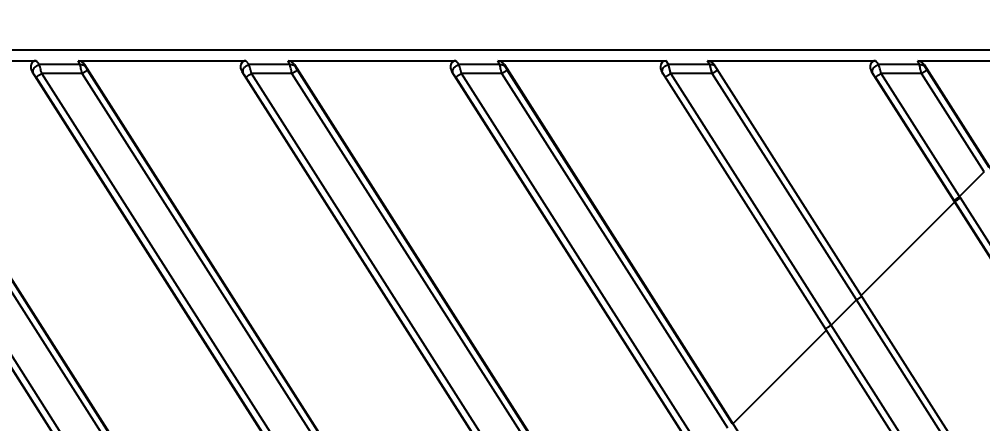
# Model space of a CAD drawing. Header units: millimetres. Extents: x 1409 to 26878, y 589 to 5187.
# Drawn here: x 3071.15 to 3115.24, y 1547.68 to 1566.2 of the extents above; entities that cross this region are included whole.
import ezdxf

# ---------------------------------------------------------------- set-up
doc = ezdxf.new("R2010")
doc.units = ezdxf.units.MM
doc.layers.add('细实线', color=7, linetype='Continuous', lineweight=18)
doc.styles.add('工程字', font='gbenor.shx', dxfattribs={"bigfont": 'gbcbig.shx'})
doc.dimstyles.new('ISO-200', dxfattribs={"dimtxt": 15, "dimasz": 5, "dimexe": 2, "dimexo": 1, "dimgap": 2, "dimtad": 1, "dimdsep": 46, "dimtxsty": '工程字', "dimcen": 2.5, "dimclrd": 3, "dimclre": 3, "dimclrt": 6, "dimadec": 0, "dimazin": 0, "dimtfac": 1, "dimtmove": 0, "dimatfit": 3, "dimfxl": 1, "dimarcsym": 0})

# ---------------------------------------------------------------- blocks, each defined once
blk = doc.blocks.new('*D135')
at = {"layer": 'Defpoints', "color": 0, "transparency": 16777216}
for p in [(3120.884, 1590.431), (2590.884, 1539.8), (3120.884, 1539.8)]:
    blk.add_point(p, dxfattribs=at)
at = {"layer": '细实线', "color": 3, "lineweight": -2, "transparency": 16777216}
for p, q in [((2590.884, 1540.8), (2590.884, 1592.431)), ((3120.884, 1540.8), (3120.884, 1592.431)), ((2595.884, 1590.431), (3115.884, 1590.431))]:
    blk.add_line(p, q, dxfattribs=at)
at = {"layer": '细实线', "color": 3, "transparency": 16777216}
for points in [[(2595.884, 1591.264), (2595.884, 1589.598), (2590.884, 1590.431)], [(3115.884, 1591.264), (3115.884, 1589.598), (3120.884, 1590.431)]]:
    blk.add_solid(points, dxfattribs=at)
at = {"layer": '细实线', "color": 6, "lineweight": 5, "transparency": 16777216, "insert": (2855.884, 1599.931), "char_height": 15, "attachment_point": 5, "style": '工程字'}
blk.add_mtext('530', dxfattribs=at)
blk = doc.blocks.new('*D136')
at = {"layer": 'Defpoints', "color": 0, "transparency": 16777216}
for p in [(3139.384, 1609.782), (2572.384, 1537.3), (3139.384, 1537.3)]:
    blk.add_point(p, dxfattribs=at)
at = {"layer": '细实线', "color": 3, "lineweight": -2, "transparency": 16777216}
for p, q in [((2572.384, 1538.3), (2572.384, 1611.782)), ((3139.384, 1538.3), (3139.384, 1611.782)), ((2577.384, 1609.782), (3134.384, 1609.782))]:
    blk.add_line(p, q, dxfattribs=at)
at = {"layer": '细实线', "color": 3, "transparency": 16777216}
for points in [[(2577.384, 1610.615), (2577.384, 1608.949), (2572.384, 1609.782)], [(3134.384, 1610.615), (3134.384, 1608.949), (3139.384, 1609.782)]]:
    blk.add_solid(points, dxfattribs=at)
at = {"layer": '细实线', "color": 6, "lineweight": 5, "transparency": 16777216, "insert": (2855.884, 1619.282), "char_height": 15, "attachment_point": 5, "style": '工程字'}
blk.add_mtext('567', dxfattribs=at)

msp = doc.modelspace()

# ---------------------------------------------------------------- linework, layer by layer
at = {"color": 7, "linetype": 'Continuous'}
for p, q in [((2555.8837, 1564.7998), (3155.8837, 1564.7998)), ((3064.2465, 1564.3004), (3071.9213, 1564.3004)), ((3064.5373, 1564.1217), (3155.2993, 1421.6538)), ((3072.0618, 1564.1255), (3071.9213, 1564.3004)), ((3073.9329, 1564.1255), (3072.0618, 1564.1255)), ((3073.8506, 1564.3004), (3081.5254, 1564.3004)), ((3073.9329, 1564.1255), (3073.8506, 1564.3004)), ((3074.1414, 1564.1217), (3155.2993, 1436.7292)), ((3074.1843, 1564.0303), (3074.1414, 1564.1217)), ((3081.6658, 1564.1255), (3081.5254, 1564.3004)), ((3083.537, 1564.1255), (3081.6658, 1564.1255)), ((3083.4546, 1564.3004), (3091.1294, 1564.3004)), ((3083.537, 1564.1255), (3083.4546, 1564.3004)), ((3083.7454, 1564.1217), (3155.2993, 1451.8046)), ((3083.7884, 1564.0303), (3083.7454, 1564.1217)), ((3091.2699, 1564.1255), (3091.1294, 1564.3004)), ((3093.141, 1564.1255), (3091.2699, 1564.1255)), ((3093.0587, 1564.3004), (3100.7504, 1564.3004)), ((3093.141, 1564.1255), (3093.0587, 1564.3004)), ((3093.3925, 1564.0303), (3093.3495, 1564.1217)), ((3093.3495, 1564.1217), (3155.2993, 1466.88)), ((3100.8619, 1564.1255), (3100.7504, 1564.3004)), ((3102.759, 1564.1255), (3100.8619, 1564.1255)), ((3100.9645, 1563.7227), (3100.8619, 1564.1255)), ((3102.6475, 1564.3004), (3110.3376, 1564.3004)), ((3102.759, 1564.1255), (3102.6475, 1564.3004)), ((3102.8616, 1563.7227), (3102.759, 1564.1255)), ((3115.8958, 1543.8065), (3102.9642, 1564.105)), ((3110.4781, 1564.1255), (3110.3376, 1564.3004)), ((3112.3492, 1564.1255), (3110.4781, 1564.1255)), ((3112.2669, 1564.3004), (3119.9586, 1564.3004)), ((3112.3492, 1564.1255), (3112.2669, 1564.3004)), ((3112.5577, 1564.1217), (3124.8059, 1544.8958)), ((3112.6007, 1564.0303), (3112.5577, 1564.1217)), ((3062.1397, 1563.7905), (3154.7795, 1418.3753)), ((3073.7239, 1546.2136), (3062.5694, 1563.7227)), ((3075.6786, 1546.0537), (3064.4223, 1563.7227)), ((3075.9301, 1546.2003), (3064.6737, 1563.8692)), ((3071.8091, 1563.7092), (3071.7438, 1563.7905)), ((3071.7438, 1563.7905), (3154.7795, 1433.4507)), ((3074.0264, 1563.7227), (3072.1735, 1563.7227)), ((3083.328, 1546.2136), (3072.1735, 1563.7227)), ((3085.2827, 1546.0537), (3074.0264, 1563.7227)), ((3085.5342, 1546.2003), (3074.2778, 1563.8692)), ((3081.4132, 1563.7092), (3081.3479, 1563.7905)), ((3114.6363, 1511.5383), (3081.3479, 1563.7905)), ((3083.6304, 1563.7227), (3081.7776, 1563.7227)), ((3092.9321, 1546.2136), (3081.7776, 1563.7227)), ((3094.8868, 1546.0537), (3083.6304, 1563.7227)), ((3095.1383, 1546.2003), (3083.8819, 1563.8692)), ((3091.0173, 1563.7092), (3090.952, 1563.7905)), ((3090.952, 1563.7905), (3154.7795, 1463.6014)), ((3093.2345, 1563.7227), (3091.3817, 1563.7227)), ((3102.4506, 1546.348), (3091.3817, 1563.7227)), ((3103.5824, 1547.4798), (3093.2345, 1563.7227)), ((3103.7982, 1547.6823), (3093.486, 1563.8692)), ((3114.7335, 1541.5364), (3100.5675, 1563.7726)), ((3102.8616, 1563.7227), (3100.9645, 1563.7227)), ((3108.3042, 1552.2017), (3100.9645, 1563.7227)), ((3109.4631, 1553.3605), (3102.8616, 1563.7227)), ((3110.2254, 1563.7092), (3110.1602, 1563.7905)), ((3110.1602, 1563.7905), (3121.3587, 1546.2123)), ((3112.4427, 1563.7227), (3110.5898, 1563.7227)), ((3114.1838, 1558.0813), (3110.5898, 1563.7227)), ((3115.3156, 1559.2131), (3112.4427, 1563.7227)), ((3115.5314, 1559.4156), (3112.6941, 1563.8692)), ((3073.4713, 1546.039), (3062.3168, 1563.5481)), ((3083.0754, 1546.039), (3071.9209, 1563.5481)), ((3092.6795, 1546.039), (3081.525, 1563.5481)), ((3102.1979, 1546.1734), (3091.129, 1563.5481)), ((3113.967, 1557.8504), (3110.3372, 1563.5481)), ((3115.3156, 1559.2131), (3114.1838, 1558.0813)), ((3114.2197, 1558.025), (3114.1838, 1558.0813)), ((3121.8058, 1546.1194), (3114.2197, 1558.025)), ((3113.9575, 1557.8299), (3109.6842, 1553.5567)), ((3113.9575, 1557.8299), (3113.967, 1557.8504)), ((3121.3951, 1546.1904), (3113.967, 1557.8504)), ((3109.4631, 1553.3605), (3108.3042, 1552.2017)), ((3115.723, 1543.5363), (3109.4631, 1553.3605)), ((3114.8728, 1541.8931), (3108.3042, 1552.2017)), ((3108.0908, 1551.9633), (3103.8176, 1547.6901)), ((3103.8176, 1547.6901), (3103.7982, 1547.6823))]:
    msp.add_line(p, q, dxfattribs=at)
for points in [[(3100.8895, 1564.0173), (3100.8745, 1564.0762), (3100.8619, 1564.1255)], [(3102.7876, 1564.0133), (3102.7721, 1564.0742), (3102.759, 1564.1255)], [(3100.9645, 1563.7227), (3100.9437, 1563.8046), (3100.9242, 1563.8808), (3100.9062, 1563.9516)], [(3102.8616, 1563.7227), (3102.841, 1563.8035), (3102.8222, 1563.8774), (3102.8045, 1563.9467)]]:
    msp.add_lwpolyline(points, dxfattribs=at)
for centre, major_axis, ratio, start_param, end_param in [((3072.0056, 1563.9388), (-0.2343, 0.314), 0.7653352, -0.5188282, 1.474543), ((3073.9, 1563.9388), (-0.1493, 0.341), 0.8056835, -1.3796573, -0.3390298), ((3081.6097, 1563.9388), (-0.2343, 0.314), 0.7653352, -0.5188282, 1.474543), ((3083.504, 1563.9388), (-0.1493, 0.341), 0.8056835, -1.3796573, -0.3390298), ((3091.2137, 1563.9388), (-0.2343, 0.314), 0.7653352, -0.5188282, 1.474543), ((3093.1081, 1563.9388), (-0.1493, 0.341), 0.8056835, -1.3796573, -0.3390298), ((3100.8173, 1563.9388), (-0.1941, 0.3277), 0.7873105, -0.4363699, 1.6120239), ((3102.7144, 1563.9388), (-0.1941, 0.3277), 0.7873105, -1.5295688, -0.4363699), ((3110.4219, 1563.9388), (-0.2343, 0.314), 0.7653352, -0.5188282, 1.474543), ((3112.3163, 1563.9388), (-0.1493, 0.341), 0.8056835, -1.3796573, -0.3390298)]:
    msp.add_ellipse(centre, major_axis=major_axis, ratio=ratio, start_param=start_param, end_param=end_param, dxfattribs=at)
for points, knots in [([(3071.8091, 1563.7092), (3071.7996, 1563.7268), (3071.7857, 1563.7663), (3071.7828, 1563.8303), (3071.7971, 1563.8963), (3071.8275, 1563.9602), (3071.8719, 1564.0185), (3071.9278, 1564.0676), (3071.9918, 1564.1048), (3072.0383, 1564.1204), (3072.0618, 1564.1255)], [0, 0, 0, 0, 0.1084456, 0.2222064, 0.3428341, 0.470077, 0.6022317, 0.7366336, 0.8701906, 1, 1, 1, 1]), ([(3072.1735, 1563.7227), (3072.1634, 1563.7625), (3072.1434, 1563.8394), (3072.114, 1563.9483), (3072.0872, 1564.0429), (3072.0699, 1564.1002), (3072.0618, 1564.1255)], [0, 0, 0, 0, 0.2948555, 0.5700146, 0.8098999, 1, 1, 1, 1]), ([(3073.9329, 1564.1255), (3073.9577, 1564.1286), (3074.0071, 1564.1294), (3074.0778, 1564.1131), (3074.1392, 1564.0803), (3074.1714, 1564.0481), (3074.1843, 1564.0303)], [0, 0, 0, 0, 0.2666882, 0.5222153, 0.7658226, 1, 1, 1, 1]), ([(3074.0264, 1563.7227), (3074.0163, 1563.7622), (3073.9972, 1563.8387), (3073.9711, 1563.9476), (3073.9523, 1564.0306), (3073.9401, 1564.0883), (3073.9351, 1564.1137), (3073.9329, 1564.1255)], [0, 0, 0, 0, 0.2960219, 0.5720543, 0.8118123, 0.9132539, 1, 1, 1, 1]), ([(3081.4132, 1563.7092), (3081.4037, 1563.7268), (3081.3898, 1563.7663), (3081.3869, 1563.8303), (3081.4012, 1563.8963), (3081.4316, 1563.9602), (3081.476, 1564.0185), (3081.5319, 1564.0676), (3081.5958, 1564.1048), (3081.6424, 1564.1204), (3081.6658, 1564.1255)], [0, 0, 0, 0, 0.1084456, 0.2222064, 0.3428341, 0.470077, 0.6022317, 0.7366336, 0.8701906, 1, 1, 1, 1]), ([(3081.7776, 1563.7227), (3081.7675, 1563.7625), (3081.7475, 1563.8394), (3081.718, 1563.9483), (3081.6913, 1564.0429), (3081.6739, 1564.1002), (3081.6658, 1564.1255)], [0, 0, 0, 0, 0.2948555, 0.5700146, 0.8098999, 1, 1, 1, 1]), ([(3083.537, 1564.1255), (3083.5618, 1564.1286), (3083.6112, 1564.1294), (3083.6819, 1564.1131), (3083.7433, 1564.0803), (3083.7755, 1564.0481), (3083.7884, 1564.0303)], [0, 0, 0, 0, 0.2666882, 0.5222153, 0.7658226, 1, 1, 1, 1]), ([(3083.6304, 1563.7227), (3083.6204, 1563.7622), (3083.6012, 1563.8387), (3083.5752, 1563.9476), (3083.5564, 1564.0306), (3083.5442, 1564.0883), (3083.5392, 1564.1137), (3083.537, 1564.1255)], [0, 0, 0, 0, 0.2960219, 0.5720543, 0.8118123, 0.9132539, 1, 1, 1, 1]), ([(3091.0173, 1563.7092), (3091.0077, 1563.7268), (3090.9939, 1563.7663), (3090.991, 1563.8303), (3091.0053, 1563.8963), (3091.0357, 1563.9602), (3091.0801, 1564.0185), (3091.136, 1564.0676), (3091.1999, 1564.1048), (3091.2465, 1564.1204), (3091.2699, 1564.1255)], [0, 0, 0, 0, 0.1084456, 0.2222064, 0.3428341, 0.470077, 0.6022317, 0.7366336, 0.8701906, 1, 1, 1, 1]), ([(3091.3817, 1563.7227), (3091.3715, 1563.7625), (3091.3516, 1563.8394), (3091.3221, 1563.9483), (3091.2953, 1564.0429), (3091.278, 1564.1002), (3091.2699, 1564.1255)], [0, 0, 0, 0, 0.2948555, 0.5700146, 0.8098999, 1, 1, 1, 1]), ([(3093.141, 1564.1255), (3093.1658, 1564.1286), (3093.2153, 1564.1294), (3093.286, 1564.1131), (3093.3473, 1564.0803), (3093.3796, 1564.0481), (3093.3925, 1564.0303)], [0, 0, 0, 0, 0.2666882, 0.5222153, 0.7658226, 1, 1, 1, 1]), ([(3093.2345, 1563.7227), (3093.2244, 1563.7622), (3093.2053, 1563.8387), (3093.1793, 1563.9476), (3093.1605, 1564.0306), (3093.1483, 1564.0883), (3093.1432, 1564.1137), (3093.141, 1564.1255)], [0, 0, 0, 0, 0.2960219, 0.5720543, 0.8118123, 0.9132539, 1, 1, 1, 1]), ([(3100.6089, 1563.7076), (3100.5977, 1563.7252), (3100.5806, 1563.7648), (3100.5741, 1563.8303), (3100.5865, 1563.8978), (3100.6167, 1563.963), (3100.6624, 1564.0219), (3100.7209, 1564.0709), (3100.7882, 1564.107), (3100.8372, 1564.1213), (3100.8619, 1564.1255)], [0, 0, 0, 0, 0.1099868, 0.2233937, 0.342558, 0.4681106, 0.5990806, 0.7332939, 0.867897, 1, 1, 1, 1]), ([(3102.759, 1564.1255), (3102.7843, 1564.1298), (3102.8348, 1564.1325), (3102.8959, 1564.1195), (3102.939, 1564.0995), (3102.9677, 1564.0804), (3102.9924, 1564.0572), (3103.006, 1564.0394), (3103.012, 1564.03)], [0, 0, 0, 0, 0.2690815, 0.5238654, 0.6463613, 0.7659822, 0.883591, 1, 1, 1, 1]), ([(3110.2254, 1563.7092), (3110.2159, 1563.7268), (3110.202, 1563.7663), (3110.1992, 1563.8303), (3110.2135, 1563.8963), (3110.2438, 1563.9602), (3110.2883, 1564.0185), (3110.3441, 1564.0676), (3110.4081, 1564.1048), (3110.4546, 1564.1204), (3110.4781, 1564.1255)], [0, 0, 0, 0, 0.1084456, 0.2222064, 0.3428341, 0.470077, 0.6022317, 0.7366336, 0.8701906, 1, 1, 1, 1]), ([(3110.5898, 1563.7227), (3110.5797, 1563.7625), (3110.5597, 1563.8394), (3110.5303, 1563.9483), (3110.5035, 1564.0429), (3110.4862, 1564.1002), (3110.4781, 1564.1255)], [0, 0, 0, 0, 0.2948555, 0.5700146, 0.8098999, 1, 1, 1, 1]), ([(3112.3492, 1564.1255), (3112.374, 1564.1286), (3112.4235, 1564.1294), (3112.4941, 1564.1131), (3112.5555, 1564.0803), (3112.5878, 1564.0481), (3112.6007, 1564.0303)], [0, 0, 0, 0, 0.2666882, 0.5222153, 0.7658226, 1, 1, 1, 1]), ([(3112.4427, 1563.7227), (3112.4326, 1563.7622), (3112.4135, 1563.8387), (3112.3874, 1563.9476), (3112.3687, 1564.0306), (3112.3565, 1564.0883), (3112.3514, 1564.1137), (3112.3492, 1564.1255)], [0, 0, 0, 0, 0.2960219, 0.5720543, 0.8118123, 0.9132539, 1, 1, 1, 1]), ([(3071.9209, 1563.5481), (3071.9109, 1563.5637), (3071.8912, 1563.5941), (3071.862, 1563.6373), (3071.835, 1563.6755), (3071.8174, 1563.6989), (3071.8091, 1563.7092)], [0, 0, 0, 0, 0.2838052, 0.5537507, 0.7974602, 1, 1, 1, 1]), ([(3071.9209, 1563.5481), (3071.9212, 1563.5485), (3071.922, 1563.5496), (3071.9244, 1563.5521), (3071.9288, 1563.5561), (3071.9358, 1563.5619), (3071.9449, 1563.5689), (3071.956, 1563.5772), (3071.9691, 1563.5867), (3071.984, 1563.5972), (3072.007, 1563.6132), (3072.0392, 1563.6351), (3072.0812, 1563.6631), (3072.1265, 1563.6926), (3072.1577, 1563.7126), (3072.1735, 1563.7227)], [0, 0, 0, 0, 0.0054472, 0.0129493, 0.0341826, 0.0636706, 0.1011867, 0.146426, 0.1990042, 0.2584491, 0.3242505, 0.4725208, 0.6385477, 0.8165036, 1, 1, 1, 1]), ([(3074.0264, 1563.7227), (3074.0416, 1563.7324), (3074.0716, 1563.7513), (3074.1154, 1563.7784), (3074.1563, 1563.8032), (3074.1879, 1563.822), (3074.2108, 1563.8352), (3074.2256, 1563.8436), (3074.2389, 1563.851), (3074.2504, 1563.8571), (3074.26, 1563.862), (3074.2677, 1563.8657), (3074.2729, 1563.8678), (3074.276, 1563.8689), (3074.2773, 1563.8692), (3074.2778, 1563.8692)], [0, 0, 0, 0, 0.185904, 0.364799, 0.5307095, 0.6782195, 0.7435237, 0.8024552, 0.8545437, 0.8993552, 0.9365368, 0.9658098, 0.9869696, 0.9944923, 1, 1, 1, 1]), ([(3074.2778, 1563.8692), (3074.2682, 1563.8843), (3074.2497, 1563.9139), (3074.2239, 1563.9568), (3074.2048, 1563.9904), (3074.1921, 1564.0145), (3074.1867, 1564.0253), (3074.1843, 1564.0303)], [0, 0, 0, 0, 0.2883649, 0.5620024, 0.8056844, 0.9103883, 1, 1, 1, 1]), ([(3081.525, 1563.5481), (3081.515, 1563.5637), (3081.4953, 1563.5941), (3081.4661, 1563.6373), (3081.439, 1563.6755), (3081.4215, 1563.6989), (3081.4132, 1563.7092)], [0, 0, 0, 0, 0.2838052, 0.5537507, 0.7974602, 1, 1, 1, 1]), ([(3081.525, 1563.5481), (3081.5253, 1563.5485), (3081.5261, 1563.5496), (3081.5285, 1563.5521), (3081.5329, 1563.5561), (3081.5399, 1563.5619), (3081.549, 1563.5689), (3081.5601, 1563.5772), (3081.5732, 1563.5867), (3081.588, 1563.5972), (3081.6111, 1563.6132), (3081.6433, 1563.6351), (3081.6853, 1563.6631), (3081.7305, 1563.6926), (3081.7617, 1563.7126), (3081.7776, 1563.7227)], [0, 0, 0, 0, 0.0054472, 0.0129493, 0.0341826, 0.0636706, 0.1011867, 0.146426, 0.1990042, 0.2584491, 0.3242505, 0.4725208, 0.6385477, 0.8165036, 1, 1, 1, 1]), ([(3083.6304, 1563.7227), (3083.6457, 1563.7324), (3083.6756, 1563.7513), (3083.7195, 1563.7784), (3083.7603, 1563.8032), (3083.792, 1563.822), (3083.8148, 1563.8352), (3083.8297, 1563.8436), (3083.843, 1563.851), (3083.8545, 1563.8571), (3083.8641, 1563.862), (3083.8718, 1563.8657), (3083.877, 1563.8678), (3083.8801, 1563.8689), (3083.8814, 1563.8692), (3083.8819, 1563.8692)], [0, 0, 0, 0, 0.185904, 0.364799, 0.5307095, 0.6782195, 0.7435237, 0.8024552, 0.8545437, 0.8993552, 0.9365368, 0.9658098, 0.9869696, 0.9944923, 1, 1, 1, 1]), ([(3083.8819, 1563.8692), (3083.8723, 1563.8843), (3083.8538, 1563.9139), (3083.828, 1563.9568), (3083.8089, 1563.9904), (3083.7962, 1564.0145), (3083.7908, 1564.0253), (3083.7884, 1564.0303)], [0, 0, 0, 0, 0.2883649, 0.5620024, 0.8056844, 0.9103883, 1, 1, 1, 1]), ([(3091.129, 1563.5481), (3091.1191, 1563.5637), (3091.0994, 1563.5941), (3091.0702, 1563.6373), (3091.0431, 1563.6755), (3091.0256, 1563.6989), (3091.0173, 1563.7092)], [0, 0, 0, 0, 0.2838052, 0.5537507, 0.7974602, 1, 1, 1, 1]), ([(3091.129, 1563.5481), (3091.1293, 1563.5485), (3091.1302, 1563.5496), (3091.1326, 1563.5521), (3091.137, 1563.5561), (3091.144, 1563.5619), (3091.1531, 1563.5689), (3091.1642, 1563.5772), (3091.1773, 1563.5867), (3091.1921, 1563.5972), (3091.2151, 1563.6132), (3091.2473, 1563.6351), (3091.2894, 1563.6631), (3091.3346, 1563.6926), (3091.3658, 1563.7126), (3091.3817, 1563.7227)], [0, 0, 0, 0, 0.0054472, 0.0129493, 0.0341826, 0.0636706, 0.1011867, 0.146426, 0.1990042, 0.2584491, 0.3242505, 0.4725208, 0.6385477, 0.8165036, 1, 1, 1, 1]), ([(3093.2345, 1563.7227), (3093.2498, 1563.7324), (3093.2797, 1563.7513), (3093.3236, 1563.7784), (3093.3644, 1563.8032), (3093.3961, 1563.822), (3093.4189, 1563.8352), (3093.4338, 1563.8436), (3093.4471, 1563.851), (3093.4585, 1563.8571), (3093.4682, 1563.862), (3093.4759, 1563.8657), (3093.4811, 1563.8678), (3093.4842, 1563.8689), (3093.4854, 1563.8692), (3093.486, 1563.8692)], [0, 0, 0, 0, 0.185904, 0.364799, 0.5307095, 0.6782195, 0.7435237, 0.8024552, 0.8545437, 0.8993552, 0.9365368, 0.9658098, 0.9869696, 0.9944923, 1, 1, 1, 1]), ([(3093.486, 1563.8692), (3093.4764, 1563.8843), (3093.4578, 1563.9139), (3093.4321, 1563.9568), (3093.413, 1563.9904), (3093.4003, 1564.0145), (3093.3949, 1564.0253), (3093.3925, 1564.0303)], [0, 0, 0, 0, 0.2883649, 0.5620024, 0.8056844, 0.9103883, 1, 1, 1, 1]), ([(3100.7115, 1563.5465), (3100.7114, 1563.5467), (3100.7115, 1563.5475), (3100.7127, 1563.5493), (3100.7158, 1563.5526), (3100.7214, 1563.5575), (3100.7295, 1563.564), (3100.7398, 1563.5719), (3100.7524, 1563.5811), (3100.7671, 1563.5916), (3100.7837, 1563.6033), (3100.8022, 1563.6161), (3100.8298, 1563.6348), (3100.8673, 1563.6598), (3100.9148, 1563.6909), (3100.9477, 1563.712), (3100.9645, 1563.7227)], [0, 0, 0, 0, 0.0023714, 0.0065318, 0.0215358, 0.0457964, 0.0791874, 0.1214253, 0.1721165, 0.2307543, 0.2967804, 0.3695268, 0.4482905, 0.6206264, 0.8070247, 1, 1, 1, 1]), ([(3102.8616, 1563.7227), (3102.8778, 1563.733), (3102.9094, 1563.7529), (3102.9556, 1563.7814), (3102.9922, 1563.8036), (3103.0194, 1563.8197), (3103.0376, 1563.8303), (3103.0542, 1563.8398), (3103.069, 1563.8481), (3103.0819, 1563.8551), (3103.0927, 1563.8607), (3103.1014, 1563.8649), (3103.1078, 1563.8677), (3103.1118, 1563.8691), (3103.1138, 1563.8693), (3103.1145, 1563.8691), (3103.1146, 1563.8689)], [0, 0, 0, 0, 0.19579, 0.3833493, 0.5556416, 0.6340725, 0.7063534, 0.7718328, 0.8298924, 0.880017, 0.9217399, 0.9547007, 0.9786439, 0.9934694, 0.9976032, 1, 1, 1, 1]), ([(3110.3372, 1563.5481), (3110.3272, 1563.5637), (3110.3075, 1563.5941), (3110.2783, 1563.6373), (3110.2513, 1563.6755), (3110.2337, 1563.6989), (3110.2254, 1563.7092)], [0, 0, 0, 0, 0.2838052, 0.5537507, 0.7974602, 1, 1, 1, 1]), ([(3110.3372, 1563.5481), (3110.3375, 1563.5485), (3110.3383, 1563.5496), (3110.3407, 1563.5521), (3110.3452, 1563.5561), (3110.3522, 1563.5619), (3110.3612, 1563.5689), (3110.3724, 1563.5772), (3110.3854, 1563.5867), (3110.4003, 1563.5972), (3110.4233, 1563.6132), (3110.4555, 1563.6351), (3110.4975, 1563.6631), (3110.5428, 1563.6926), (3110.574, 1563.7126), (3110.5898, 1563.7227)], [0, 0, 0, 0, 0.0054472, 0.0129493, 0.0341826, 0.0636706, 0.1011867, 0.146426, 0.1990042, 0.2584491, 0.3242505, 0.4725208, 0.6385477, 0.8165036, 1, 1, 1, 1]), ([(3112.4427, 1563.7227), (3112.4579, 1563.7324), (3112.4879, 1563.7513), (3112.5317, 1563.7784), (3112.5726, 1563.8032), (3112.6042, 1563.822), (3112.6271, 1563.8352), (3112.642, 1563.8436), (3112.6552, 1563.851), (3112.6667, 1563.8571), (3112.6763, 1563.862), (3112.684, 1563.8657), (3112.6892, 1563.8678), (3112.6924, 1563.8689), (3112.6936, 1563.8692), (3112.6941, 1563.8692)], [0, 0, 0, 0, 0.185904, 0.364799, 0.5307095, 0.6782195, 0.7435237, 0.8024552, 0.8545437, 0.8993552, 0.9365368, 0.9658098, 0.9869696, 0.9944923, 1, 1, 1, 1]), ([(3112.6941, 1563.8692), (3112.6845, 1563.8843), (3112.666, 1563.9139), (3112.6403, 1563.9568), (3112.6212, 1563.9904), (3112.6084, 1564.0145), (3112.603, 1564.0253), (3112.6007, 1564.0303)], [0, 0, 0, 0, 0.2883649, 0.5620024, 0.8056844, 0.9103883, 1, 1, 1, 1]), ([(3113.9312, 1557.9066), (3113.9315, 1557.9071), (3113.9323, 1557.9082), (3113.9347, 1557.9107), (3113.9392, 1557.9147), (3113.9461, 1557.9205), (3113.9552, 1557.9275), (3113.9664, 1557.9358), (3113.9794, 1557.9453), (3113.9943, 1557.9558), (3114.0173, 1557.9718), (3114.0495, 1557.9937), (3114.0915, 1558.0217), (3114.1368, 1558.0512), (3114.168, 1558.0712), (3114.1838, 1558.0813)], [0, 0, 0, 0, 0.0054472, 0.0129493, 0.0341826, 0.0636706, 0.1011867, 0.146426, 0.1990042, 0.2584491, 0.3242505, 0.4725208, 0.6385477, 0.8165036, 1, 1, 1, 1]), ([(3113.967, 1557.8504), (3113.9673, 1557.8509), (3113.9681, 1557.8519), (3113.9705, 1557.8545), (3113.975, 1557.8585), (3113.982, 1557.8642), (3113.9911, 1557.8712), (3114.0022, 1557.8795), (3114.0152, 1557.889), (3114.0301, 1557.8995), (3114.0531, 1557.9155), (3114.0853, 1557.9374), (3114.1274, 1557.9654), (3114.1726, 1557.9949), (3114.2038, 1558.0149), (3114.2197, 1558.025)], [0, 0, 0, 0, 0.0054458, 0.0129468, 0.0341788, 0.0636661, 0.101182, 0.1464212, 0.1989995, 0.2584448, 0.3242467, 0.4725181, 0.6385462, 0.8165031, 1, 1, 1, 1]), ([(3109.4631, 1553.3605), (3109.4792, 1553.3708), (3109.5109, 1553.3907), (3109.557, 1553.4193), (3109.5937, 1553.4414), (3109.6208, 1553.4575), (3109.639, 1553.4682), (3109.6556, 1553.4777), (3109.6704, 1553.4859), (3109.6833, 1553.4929), (3109.6941, 1553.4985), (3109.7028, 1553.5027), (3109.7092, 1553.5055), (3109.7132, 1553.5069), (3109.7153, 1553.5071), (3109.716, 1553.5069), (3109.7161, 1553.5067)], [0, 0, 0, 0, 0.19579, 0.3833493, 0.5556416, 0.6340725, 0.7063534, 0.7718329, 0.8298925, 0.880017, 0.92174, 0.9547008, 0.978644, 0.9934694, 0.9976033, 1, 1, 1, 1]), ([(3108.0512, 1552.0255), (3108.0511, 1552.0257), (3108.0512, 1552.0265), (3108.0524, 1552.0283), (3108.0555, 1552.0316), (3108.0611, 1552.0365), (3108.0692, 1552.0429), (3108.0795, 1552.0508), (3108.0921, 1552.0601), (3108.1068, 1552.0706), (3108.1234, 1552.0823), (3108.1419, 1552.095), (3108.1695, 1552.1138), (3108.207, 1552.1388), (3108.2545, 1552.1699), (3108.2874, 1552.191), (3108.3042, 1552.2017)], [0, 0, 0, 0, 0.0023714, 0.0065318, 0.0215357, 0.0457964, 0.0791874, 0.1214253, 0.1721165, 0.2307543, 0.2967804, 0.3695268, 0.4482905, 0.6206264, 0.8070247, 1, 1, 1, 1])]:
    msp.add_open_spline(points, degree=3, knots=knots, dxfattribs=at)

# ---------------------------------------------------------------- dimensions: what is measured, and where the dimension line sits
at = {"layer": '细实线', "color": 3, "lineweight": 5}
for base, p1, p2, picture, middle in [((3139.3837, 1609.782), (2572.3837, 1537.2998), (3139.3837, 1537.2998), '*D136', (2855.8837, 1619.282)), ((3120.8837, 1590.431), (2590.8837, 1539.7998), (3120.8837, 1539.7998), '*D135', (2855.8837, 1599.931))]:
    dim = msp.add_linear_dim(base=base, p1=p1, p2=p2, dimstyle='ISO-200', dxfattribs=at)
    dim.commit()
    dim.dimension.update_dxf_attribs({"geometry": picture, "text_midpoint": middle})

doc.saveas('drawing.dxf')
